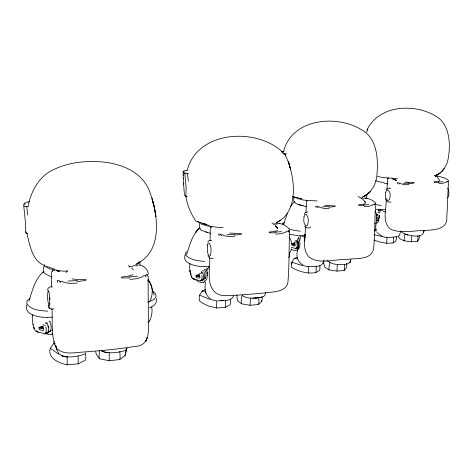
<?xml version="1.0" encoding="UTF-8"?>
<svg xmlns="http://www.w3.org/2000/svg" width="473" height="473" viewBox="0 0 473 473"><rect width="100%" height="100%" fill="white"/><g stroke="black" fill="none" stroke-linecap="round" stroke-linejoin="round"><path stroke-width="0.71" d="M230.481 299.078L230.741 302.353L230.12 304.748L225.302 307.355L216.557 307.988L216.788 300.934L208.605 298.918L199.624 295.081L202.314 290.948L205.56 289.511M29.527 201.835L26.358 202.172L24.478 203.378L23.656 204.833L25.489 222.753L25.82 231.386L26.127 233.106L27.05 233.739M306.427 202.503L305.996 212.448M376.833 222.606L376.839 222.99L374.675 223.179M49.73 303.968L49.659 297.541M109.269 352.486L109.233 360.728L119.746 359.551L125.002 355.548L126.799 348.299L125.002 355.548M148.203 276.285C148.043 293.118 148.445 309.951 148.303 326.784C149.042 336.09 146.187 346.567 134.846 346.366C115.524 349.73 95.895 351.031 76.366 352.586C67.06 353.834 55.063 352.929 53.963 341.305M379.275 215.31L379.192 218.526M209.64 257.608C210.414 269.09 205.649 284.515 215.919 293.006C221.784 297.227 229.665 295.04 236.37 295.217C245.588 294.596 254.793 293.869 263.993 293.024C272.755 291.658 288.364 292.592 288.11 279.862C289.393 263.946 288.861 247.941 289.582 231.995M210.071 240.319L210.284 229.299M67.148 356.541L67.207 364.807L78.157 363.838L85.335 360.19L85.95 357.387L85.4 352.692M26.547 304.772C24.123 315.674 39.939 317.342 47.365 317.478M250.371 298.226L250.075 305.28L241.425 303.814L237.505 300.657L237.428 298.634M289.689 252.233L289.494 256.041L288.778 257.696M305.322 226.591C305.865 236.577 301.26 249.312 309.33 257.312C320.05 264.72 334.423 258.973 346.508 259.547C355.424 257.726 371.358 260.794 373.575 248.686C375.13 234.442 374.604 220.063 375.55 205.773M337.332 264.785L336.93 271.082L329.031 269.882L324.862 267.351L323.609 262.627L324.064 260.073M308.301 273.087L308.65 266.796L301.035 265.152L291.853 262.202L291.368 265.637L291.587 267.351C298.824 271.62 307.379 274.021 315.775 272.625L319.376 270.574L319.973 268.433L319.819 265.708M411.758 236.169L411.297 241.809L404.084 240.81L399.851 238.759L398.414 236.601M51.522 272.584L51.634 286.809M24.927 205.046L25.01 203.786M211.928 227.247L211.75 226.821L210.651 227.17L210.721 228.435M386.199 200.41C386.299 209.959 381.54 223.321 391.39 229.63C402.807 233.792 415.306 230.274 427.119 230.286C435.887 229.896 448.002 228.636 446.802 216.705C447.653 205.43 447.689 194.107 448.516 182.832M386.985 189.395L387.564 178.676L388.339 178.061L388.351 178.427M184.358 193.546L184.636 195.349L186.445 196.892L185.522 195.408M184.913 255.089L184.701 258.329L185.481 260.682C190.312 265.572 197.69 266.193 204.165 266.79M32.548 314.805C31.922 319.494 32.471 324.342 34.257 328.729L33.879 327.499L34.316 329.167L35.617 331.041L38.26 332.631M199.027 276.717L199.115 275.688L199.553 275.564L198.737 275.428L197.714 276.587L199.027 276.717L199.228 276.238M296.11 248.585L298.173 247.432L298.215 247.007L296.382 248.733M298.859 246.48L298.487 246.823M373.741 240.024L379.583 241.975L386.63 243.288L387.056 237.659L374.131 234.673M447.854 182.229L448.138 180.928L448.711 180.733L448.652 181.981M99.507 350.664L98.993 356.11L99.49 358.788L109.233 360.728M55.376 343.936L53.674 343.351L50.28 348.317C47.188 358.286 59.521 363.347 67.207 364.807M380.458 209.746L380.363 210.668L378.211 209.982M49.902 303.601L49.328 306.244C47.247 301.413 47.229 295.27 48.264 290.156L49.47 293.94M78.157 363.838L78.163 356.216M295.873 248.455L295.678 248.916M199.381 223.232L199.399 227.028L200.966 230.227L207.541 232.391M36.386 330.763L38.609 332.164L44.202 333.524L45.97 332.554L46.289 329.882L45.863 326.997M189.915 263.337L189.531 267.381L190.82 275.31M208.658 266.76L207.954 269.267M293.91 197.951C292.125 203.508 299.007 205.069 303.063 205.489M199.624 295.081L199.139 298.936L199.458 300.846L202.373 303.01L208.392 306.007L216.557 307.988M47.531 289.961C47.667 287.584 50.298 286.396 52.42 287.005M291.835 263.94L292.036 262.515M47.081 333.122L49.216 331.573L50.191 331.455L50.741 330.716C51.397 327.771 51.368 324.437 49.7 321.829M374.663 205.128L375.036 203.65L375.781 203.396L375.692 204.809M423.944 230.333L423.642 232.278L423.944 230.333C423.968 239.066 410.777 235.643 405.733 234.318L407.49 235.01L402.777 232.887L400.938 231.504M193.634 278.349L195.461 279.537L200.209 280.655L201.776 279.815L202.113 277.556L201.782 275.132M400.785 230.978L399.431 235.406L397.568 236.565M376.236 220.85C376.94 217.491 376.922 213.761 375.054 210.763M119.746 359.551L120.177 356.908L119.805 351.433M291.25 247.403L295.471 248.378L296.89 247.621L297.227 245.617L296.949 243.471M147.505 276.22L147.718 274.269L146.293 274.736L145.566 276.823M201.776 279.815L202.438 280.288L203.018 279.442M225.302 307.355L225.698 305.044L225.55 300.237M205.572 282.227C204.271 288.057 204.939 295.205 210.373 298.776M289.511 231.782L289.642 230.168L288.666 230.493L288.175 232.196M376.088 223.481L375.716 226.88L376 230.522M376.461 220.932L377.756 220.252L377.844 216.557M201.575 280.678L204.023 279.336L204.218 278.798L204.732 276.019L204.046 271.904M207.322 275.363L206.736 279.324L203.845 282.21L201.126 282.44L198.512 281.766L196.336 280.075M204.714 278.526L205.27 278.508C206.057 275.883 206.79 272.058 204.525 269.965M265.779 292.255L265.075 294.768L263.621 296.66C256.733 298.173 248.461 299.616 242.164 295.501M297.629 250.371C295.844 255.798 297.505 262.284 302.915 264.915M307.474 200.806L307.391 200.41L306.551 200.682L306.522 201.823M315.775 272.625L316.212 270.55L316.147 266.275M293.514 243.554L291.835 245.197L294.732 246.143L295.3 245.617L294.791 242.838M28.918 301.159C32.318 290.724 35.079 278.562 43.936 271.36M202.905 280.111C203.697 277.474 204.206 273.063 200.972 271.916M250.075 305.28L258.441 304.482L258.95 302.2L258.743 297.535M28.214 205.288C31.449 190.654 39.241 176.051 53.496 169.677C64.417 164.32 76.525 161.932 88.628 161.577C111.054 160.731 138.488 166.886 148.711 189.2C157.899 211.733 164.072 251.476 136.313 263.875M298.173 247.432C298.77 245.091 299.332 241.804 297.381 239.941M350.901 259.529C350.806 264.2 345.716 264.537 342.139 264.431C336.817 265.022 331.005 264.1 326.997 260.28M378.412 219.797L379.151 217.568L379.086 215.333M386.63 243.288L393.075 242.951L393.53 241.082L393.518 237.269M296.89 247.621L297.653 247.958L298.221 245.653L297.635 242.146M186.628 254.681C189.72 245.345 192.05 234.507 199.902 227.921M336.93 271.082L344.066 270.491L344.592 268.433L344.474 264.283M283.345 224.971L287.342 213.376M299.829 239.935L299.551 240.254M258.441 304.482L261.616 301.608L262.255 299.249L262.066 296.624M378.282 211.419L378.944 209.084M411.297 241.809L417.434 241.36L417.961 239.509L417.896 235.802M283.629 151.283C292.432 116.553 342.186 113.727 366.445 133.138C378.294 144.277 378.181 162.783 376.656 177.836C375.071 185.499 370.897 193.155 363.595 196.656L367.361 194.261L370.075 191.819L367.361 194.261L363.595 196.656M323.029 263.248L323.763 260.907C322.639 268.357 312.7 266.039 307.367 266.47M210.396 227.974L210.651 227.17M365.984 198.607L366.953 195.568M297.771 239.557L298.528 237.316M187.125 170.883C196.744 129.395 260.381 126.669 285.095 154.783C294.661 173.644 300.438 210.993 276.628 222.517L280.743 220.176M291.244 249.632L290.304 252.133L289.222 253.002M43.114 328.221L42.913 328.776L41.382 328.617L42.623 327.399M366.676 132.186L367.823 129.058M146.5 339.59L147.334 337.326L145.631 341.63L146.281 340.105M297.47 249.437C296.601 251.79 292.279 250.081 290.954 248.768M201.137 280.584L200.552 281.228M233.686 295.578C231.593 302.182 222.807 299.923 217.556 300.946M405.083 233.987L404.533 235.247L404.084 240.81M366.942 130.152C379.068 103.693 418.64 102.718 439.588 118.758C450.722 128.993 450.804 148.421 447.387 162.192C445.318 167.998 441.35 173.236 435.598 175.749L438.235 174.277L435.107 176.003M294.372 244.919C294.868 243.69 293.467 243.619 293.195 244.813L294.372 244.919L294.561 244.494M329.947 262.48L328.871 267.801L329.031 269.882M304.245 213.902L306.025 212.194L308.077 212.081M242.513 295.117L241.691 296.861L241.147 301.496L241.425 303.814M447.748 197.85C449.261 194.894 449.38 190.956 447.635 188.083M149.527 321.173C151.49 316.715 152.826 311.601 151.585 306.729M45.065 264.886L44.48 266.027L50.203 269.066L62.56 271.118L66.959 271.153M44.74 265.099L43.522 267.44L43.646 271.993L44.675 273.459L51.61 277.06M201.965 291.605L202.314 290.948L205.666 291.433M290.357 206.689L293.307 202.858L294.845 201.723M291.853 262.202L294.147 258.577L297.15 257.223M294.324 244.074L294.105 244.446L294.383 243.826M204.75 280.867L203.845 282.21M282.156 223.977L282.73 223.138L284.498 222.753M198.518 275.014L196.064 277.06L196.969 277.686L199.346 278.136L199.967 277.545L199.358 274.405M417.434 241.36L418.788 239.545L419.38 237.653L419.309 235.442M202.048 280.791L202.403 280.318M127.089 348.234L124.937 350.647C117.517 352.698 108.802 354.159 101.541 350.86L104.574 352.178L107.962 352.71M46.236 333.122L44.811 334.139M207.032 270.467L206.447 270.917M365.292 198.565L365.641 198.122L366.971 198.477M51.575 271.987L52.479 270.852L54.076 270.361L54.466 270.822M67.657 270.379L66.066 272.271L67.024 271.467M150.124 300.621C153.051 295.465 153.524 283.676 147.635 280.264M344.066 270.491L346.189 268.215L346.804 266.104L346.668 263.366M207.748 241.874L209.291 240.479L211.709 240.319M186.74 251.748L185.203 253.351L185.901 255.426C190.885 260.156 198.163 260.854 204.691 261.433M148.12 322.243L149.421 320.978M47.968 333.146L50.741 330.716M45.609 333.684L48.642 334.506L51.847 334.245L52.816 333.382M297.174 250.264C300.834 248.23 299.835 243.317 299.628 239.87M376.839 222.99L378.477 221.547L378.388 220.513M51.847 334.245L52.172 333.973M203.313 279.561L204.218 278.798M310.773 226.934L309.697 227.832C307.905 228.37 305.694 227.773 304.73 226.064M386.151 189.502L388.516 188.1L390.799 188.36M30.03 298.457L27.091 300.704L26.772 303.524C31.052 310.43 40.406 310.519 47.643 311.187M297.552 249.212L298.457 248.526M42.174 272.625L43.758 271.49M293.875 243.098L294.472 242.679M183.276 175.412L183.104 171.539L184.168 170.794L186.764 170.522M42.351 327.15L39.2 329.249L40.311 329.983L43.108 330.538L43.8 329.847L43.025 326.116M363.518 198.376L365.138 198.069M293.544 243.483L291.593 244.464M436.425 176.719L436.999 176.34L438.365 176.476M361.254 198.27L362.767 197.312M47.276 332.472L48.323 331.815L48.754 328.806L48.222 325.779M198.282 275.02L195.757 276.238M393.075 242.951L395.765 241.325L396.339 239.403L396.232 236.476M42.399 326.636L38.786 328.286M273.678 224.569L277.669 222.416M149.297 307.947C153.459 306.859 157.438 303.163 156.309 298.575M293.745 243.146L291.628 243.849M198.471 274.653L195.769 275.552M374.202 230.215L376.195 229.304M42.552 326.216L38.733 327.487M84.88 354.082C77.477 356.583 68.674 358.25 61.153 355.436L64.157 356.577L67.225 356.873L64.157 356.577L61.153 355.436M365.351 203.579L362.803 204.36L358.487 204.844M277.574 230.44L274.275 231.445L269.036 232.101M132.848 274.724L128.094 276.173L121.153 277.16M439.63 180.852L434.043 181.827M135.846 266.009L137.909 265.388M275.812 224.439L278.532 223.357L279.649 223.481M148.008 301.567L149.314 301.195M148.09 302.229L154.109 299.462L156.125 296.583L155.54 293.692L153.175 291.652M305.363 235.53L299.734 235.856M53.875 308.757C51.344 310.004 48.347 308.23 48.228 305.422M385.655 209.427L380.783 209.663M213.317 258.317L212.034 258.613L209.829 258.033L207.872 255.775M391.065 202.095L388.008 201.977L386.352 200.635M57.789 282.452L57.274 280.483L59.296 280.726L59.947 281.701L62.324 281.234L63.713 282.357L69.88 283.41L77.194 283.073M24.046 206.222L26.801 206.6L28.871 206.198M183.104 171.539L183.542 172.698L184.854 173.662L188.709 173.674M283.374 153.891L286.532 153.778M219.052 235.696L218.609 234.064L220.353 234.247L220.95 235.04L222.706 234.714L223.871 235.649L228.713 236.601L234.472 236.417M316.041 207.57L315.645 206.145L317.212 206.299L317.761 206.985L319.186 206.731L320.215 207.546L324.312 208.427L329.202 208.315M397.639 183.914L397.285 182.661L398.692 182.785L399.2 183.382L400.371 183.187L401.281 183.902L404.787 184.712L408.979 184.647M129.017 267.038L131.914 266.577L138.879 263.36L138.873 262.048M396.516 236.76L390.438 237.369L386.187 237.275M51.681 330.272L52.68 330.13M76.975 281.577L85.903 280.424M258.382 297.742L261.8 297.316L255.526 297.931L259.234 297.671M234.247 235.182L241.36 234.318M33.004 324.785L33.613 324.715M328.983 207.239L335.061 206.53M408.767 183.701L414.011 183.11M281.299 151.537L284.143 151.384M221.068 300.763L223.368 300.538L220.4 300.822M129.945 279.372L136.815 278.715L142.474 276.876L143.467 275.623L145.986 275.741M275.889 234.094L281.264 233.656L285.71 232.208L286.425 231.196L288.495 231.303M129.011 276.93L137.578 276.267M364.257 206.671L368.798 206.346L372.558 205.116L373.126 204.247L374.935 204.348M438.956 183.494L442.829 183.252L446.039 182.2L446.494 181.449L448.085 181.537M68.029 281.08L77.596 280.489M252.606 298.096L256.283 297.884M47.406 317.418L52.361 317.141M226.963 234.732L234.667 234.306M275.038 232.072L281.595 231.705M322.675 206.819L329.297 206.488M403.262 183.317L409.003 183.051M363.471 204.91L368.928 204.685M204.235 266.725L209.628 266.565M438.229 181.951L442.817 181.821M121.531 277.947L129.886 277.888M397.468 178.504L384.076 177.7L377.484 176.494M86.234 279.573L78.358 279.602L71.943 278.899M317.229 200.936C309.72 200.451 301.141 201.025 294.602 196.945M223.179 227.442L218.904 227.43L207.458 226.035L200.948 223.96L200.416 222.718M241.626 233.615L229.712 233.059M335.286 205.915L324.821 205.43M414.206 182.572L404.953 182.146M269.326 232.763L275.794 232.87M374.273 230.854L376.378 230.895M358.729 205.43L364.151 205.607M434.249 182.347L438.838 182.56M294.147 258.577L297.635 258.82M187.213 196.449L185.913 196.307L186.108 187.479L184.854 173.662M299.651 235.915L289.529 234.253M300.278 231.149L295.075 230.582L288.808 228.991M376.248 209.202L380.694 209.716M381.362 205.459L375.55 204.643M279.372 223.274L284.563 225.024L289.204 228.696M138.571 264.874L142.609 266.027M27.517 233.313L26.127 233.106L25.619 231.729M210.692 233.402L205.838 231.959M438.974 176.352L444.401 177.954L447.89 179.74M384.035 182.684L377.365 181.425L375.568 180.656M306.232 206.559L298.114 204.549M201.457 273.778L199.18 273.288M45.532 325.371L42.86 324.768M296.642 242.288L294.608 241.863M376.697 215.339L377.555 215.517M384.265 183.205L387.629 183.914M295.572 197.17L301.703 198.719M300.662 198.453L301.809 198.743M206.423 268.031L207.416 268.292L207.103 269.634L204.643 269.232M206.021 224.368L195.893 221.145C190.761 213.802 187.326 204.992 185.735 196.165M367.296 198.258L371.707 200.014L375.556 202.769M56.997 270.816L59.509 271.532L56.098 270.526M298.132 238.705L300.219 239.09L300.574 237.878L299.74 237.635M197.732 221.772L199.689 222.328M206.707 224.551L202.142 223.226L209.391 225.562M45.81 322.627L47.655 323.165M377.88 212.667L379.665 213.027L380.044 211.934L379.328 211.709M60.999 354.667L58.268 353.834L50.28 348.317M49.115 321.102L50.209 321.439M201.421 271.892L202.414 272.206M292.515 196.644L294.324 197.229M295.749 240.621L297.044 241.041M378.158 220.193L378.294 219.921M392.082 178.764L396.622 180.503L393.749 179.297M202.568 270.627L203.745 271.017M376.449 214.145L377.578 214.523M46.602 266.364L54.36 269.036M294.312 197.17L292.497 196.526L294.49 197.276M44.651 265.495C32.353 261.338 29.598 244.819 27.079 233.703M393.353 179.131L395.972 180.231M380.517 209.947L385.489 212.099M358.114 196.425L362.809 199.299L365.611 202.474L364.529 201.634M376.591 214.251L378.14 215.103M295.856 240.763L297.505 241.756L297.872 242.844M301.798 235.944L304.99 237.564M275.28 226.567L277.024 227.448L275.865 226.236L277.716 228.494L275.02 225.225M45.97 332.554L46.945 333.057L47.838 332.726L48.323 331.815L48.069 330.597M300.231 236.057L300.97 236.441M434.214 175.3L435.769 176.127M381.906 236.009L378.152 233.567M191.122 273.761L190.536 273.429L189.833 270.509L190.832 274.659M45.733 322.888L47.554 324.372M194.965 279.998L192.588 278.567L191.305 276.829M271.94 222.913L273.772 224.072M281.908 152.359L282.972 153.063M142.751 265.879C145.495 267.753 148.132 270.544 148.351 274.027M128.461 265.465L129.88 266.618M192.535 277.994L193.788 279.105M439.535 179.971L437.164 177.133M131.524 267.96L133.445 269.994M377.756 220.252L378.252 220.613L378.087 220.176L376.573 221.429M48.784 307.284L49.831 308.526M289.186 237.215L291.084 240.763L291.545 243.666M184.571 171.847L185.292 172.74M99.49 358.788L96.362 354.466L95.729 351.67M376.804 231.959L377.484 232.917M435.331 175.903L435.917 176.76M378.164 218.999L378.595 219.868M58.865 353.455L56.719 349.683L55.808 345.686M191.867 277.166L191.039 274.866M59.947 281.701L60.509 282.748M53.674 343.351L53.952 343.883M220.95 235.04L221.388 235.915M385.353 198.619L386.193 200.316M317.761 206.985L318.134 207.753M399.2 183.382L399.519 184.068M148.215 279.153L150.006 282.919M387.689 178.274L387.919 178.782M150.597 284.172L154.056 295.04M205.199 277.237L205.477 278.023M297.505 241.756L298.008 243.299M54.259 342.381C51.173 331.425 52.574 319.831 51.971 308.591M152.637 200.96L153.222 203.414M55.814 345.716L56.719 349.683M47.684 324.927L48.293 327.759M206.843 270.379L207.269 274.003M205.406 290.877L205.873 293.13M285.237 154.027L285.568 155.865M52.479 270.852L52.574 271.396M184.269 192.937L183.506 183.086M261.445 300.254L261.616 301.608M139.801 261.315L140.091 264.833M187.479 173.916L188.372 181.118M27.558 215.038L26.801 206.6M183.772 184.127L183.4 178.019M297.6 247.426L297.653 247.958M49.57 294.537L49.902 299.486M376.26 217.302L376.348 218.473M298.54 242.117L298.753 244.931M306.551 200.682L306.593 201.321M183.104 174.691L183.288 178.404M236.943 295.01L237.074 298.25M207.369 272.158L207.464 275.765M304.967 234.413L304.665 240.881L304.967 234.413M207.381 245.304L207.564 252.795L208.912 255.869L209.693 256.177L210.379 255.491C211.372 251.506 211.597 246.717 209.297 243.146L208.51 242.868L207.836 243.577L207.381 245.304M304.056 216.522C303.654 219.578 303.347 223.345 305.694 225.722L306.599 225.923L307.397 225.254C308.609 221.861 308.91 217.273 306.309 214.452L305.404 214.275L304.606 214.961L304.056 216.522M385.767 192.198C385.276 194.876 385.016 198.412 387.428 200.256L388.392 200.386L389.249 199.754C390.574 196.833 390.887 192.458 388.179 190.241L387.221 190.134L386.37 190.785L385.767 192.198M350.617 260.741L349.784 262.698L350.617 260.741M443.964 168.855L441.522 171.794L443.964 168.855M197.832 229.807L195.379 232.645L198.719 228.784L197.832 229.807M368.609 193.221L362.448 197.223L368.609 193.221M440.097 172.994L436.762 175.116L440.097 172.994M288.802 162.753L288.376 161.181L290.564 169.464L288.802 162.753M154.287 207.127L152.028 198.542L154.559 208.215L154.287 207.127L155.901 216.338L154.287 207.127"/></g></svg>
